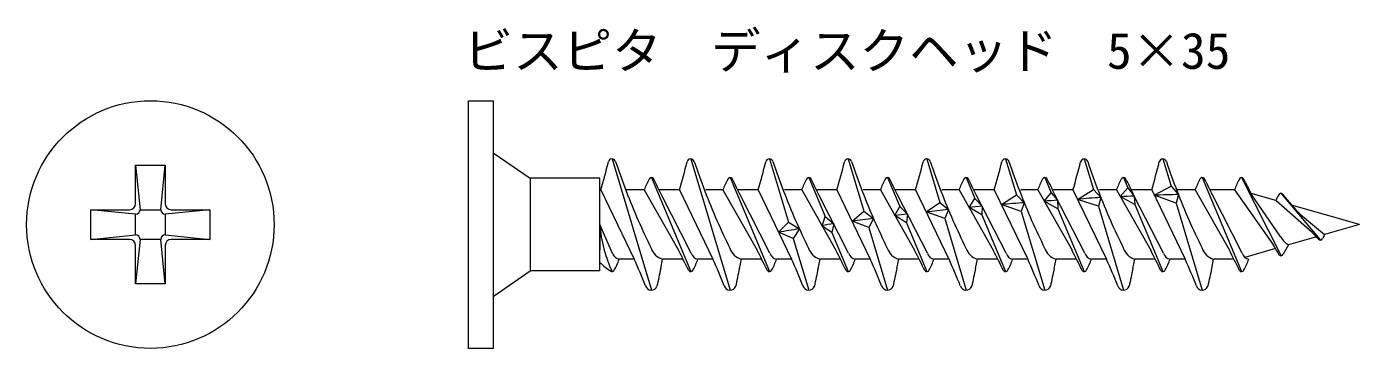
# Model space of a CAD drawing. Units: millimetres on the paper. Extents: x -393 to 395, y -365 to 275.
# Drawn here: x 66.3 to 120.2, y -365.1 to -352.1 of the extents above; entities that cross this region are included whole.
import ezdxf
from ezdxf.enums import TextEntityAlignment as Align

# ---------------------------------------------------------------- set-up
doc = ezdxf.new("R2010")
doc.units = ezdxf.units.MM
doc.layers.add('0-0_00', color=7, linetype='Continuous', lineweight=9)
doc.styles.add('ＭＳ ゴシック', font='')
doc.styles.get('ＭＳ ゴシック').set_extended_font_data('MS Gothic')

msp = doc.modelspace()

# ---------------------------------------------------------------- linework, layer by layer
at = {"layer": '0-0_00', "color": 5}
for p, q in [((89.97, -357.455), (91.56, -362.755)), ((93.15, -357.455), (94.74, -362.755)), ((96.33, -357.455), (97.095, -360.005)), ((99.51, -357.455), (100.143, -359.562)), ((102.69, -357.455), (103.217, -359.209)), ((105.87, -357.455), (106.306, -358.905)), ((109.05, -357.455), (109.422, -358.693)), ((112.23, -357.455), (112.562, -358.56)), ((70.716, -357.705), (71.916, -357.705)), ((71.736, -359.505), (71.916, -357.705)), ((71.916, -357.705), (71.916, -359.265)), ((89.476, -358.23), (86.666, -358.23)), ((89.476, -361.98), (89.476, -358.23)), ((91.56, -358.205), (93.15, -362.005)), ((94.74, -358.205), (96.33, -362.004)), ((97.92, -358.205), (98.579, -359.779)), ((101.1, -358.205), (101.592, -359.379)), ((104.28, -358.205), (104.635, -359.052)), ((107.46, -358.205), (107.719, -358.824)), ((110.508, -358.979), (110.816, -358.624)), ((110.64, -358.205), (110.816, -358.624)), ((110.816, -358.624), (111.069, -358.954)), ((111.881, -358.923), (112.562, -358.56)), ((112.562, -358.56), (112.854, -358.893)), ((113.82, -358.205), (115.41, -362.005)), ((115.404, -358.205), (117.013, -361.368)), ((89.515, -358.705), (89.476, -358.705)), ((89.515, -358.705), (90.866, -361.505)), ((91.272, -358.705), (90.521, -358.705)), ((91.272, -358.705), (92.656, -361.142)), ((92.695, -358.705), (91.87, -358.705)), ((93.171, -361.255), (91.966, -358.909)), ((92.695, -358.705), (94.045, -361.505)), ((94.452, -358.705), (93.762, -358.705)), ((94.452, -358.705), (95.836, -361.142)), ((95.875, -358.705), (95.05, -358.705)), ((96.351, -361.255), (95.146, -358.909)), ((95.875, -358.705), (97.225, -361.505)), ((97.632, -358.705), (96.942, -358.705)), ((97.632, -358.705), (99.016, -361.142)), ((99.055, -358.705), (98.23, -358.705)), ((99.531, -361.255), (98.326, -358.909)), ((99.055, -358.705), (100.406, -361.505)), ((100.812, -358.705), (100.122, -358.705)), ((100.812, -358.705), (102.196, -361.142)), ((102.235, -358.705), (101.41, -358.705)), ((102.711, -361.255), (101.506, -358.909)), ((102.235, -358.705), (103.585, -361.505)), ((103.992, -358.705), (103.302, -358.705)), ((103.992, -358.705), (105.376, -361.142)), ((104.396, -359.417), (104.635, -359.052)), ((105.415, -358.705), (104.59, -358.705)), ((104.635, -359.052), (104.921, -359.367)), ((105.891, -361.255), (104.686, -358.909)), ((105.415, -358.705), (106.765, -361.505)), ((105.701, -359.298), (106.306, -358.905)), ((106.306, -358.905), (106.625, -359.222)), ((107.172, -358.705), (106.482, -358.705)), ((107.172, -358.705), (108.556, -361.142)), ((107.433, -359.165), (107.719, -358.824)), ((107.987, -359.464), (107.433, -359.165)), ((107.719, -358.824), (107.975, -359.121)), ((108.595, -358.705), (107.77, -358.705)), ((109.071, -361.255), (107.866, -358.909)), ((107.975, -359.121), (107.987, -359.464)), ((108.595, -358.705), (109.946, -361.505)), ((109.422, -358.693), (109.723, -359.017)), ((109.723, -359.017), (109.623, -359.365)), ((110.352, -358.705), (109.662, -358.705)), ((110.352, -358.705), (111.736, -361.142)), ((111.096, -359.294), (110.508, -358.979)), ((111.775, -358.705), (110.95, -358.705)), ((112.251, -361.255), (111.046, -358.909)), ((111.069, -358.954), (111.096, -359.294)), ((111.775, -358.705), (113.125, -361.505)), ((112.765, -359.236), (111.881, -358.923)), ((112.854, -358.893), (112.765, -359.236)), ((113.532, -358.705), (112.781, -358.705)), ((113.532, -358.705), (114.916, -361.142)), ((115.122, -358.705), (114.13, -358.705)), ((115.431, -361.255), (114.226, -358.909)), ((115.122, -358.705), (116.694, -360.933)), ((117, -360.619), (115.788, -358.849)), ((116.795, -359.138), (115.789, -358.849)), ((118.264, -360.425), (116.795, -359.138)), ((118.59, -360.723), (117.003, -358.841)), ((70.716, -359.685), (68.916, -359.505)), ((70.716, -360.525), (70.716, -359.685)), ((70.896, -359.505), (71.736, -359.505)), ((73.716, -359.505), (71.916, -359.685)), ((71.916, -359.685), (71.916, -360.525)), ((72.156, -359.505), (73.716, -359.505)), ((73.716, -359.505), (73.716, -360.705)), ((99.666, -359.97), (100.143, -359.562)), ((100.143, -359.562), (100.529, -359.855)), ((101.403, -359.745), (101.592, -359.379)), ((101.592, -359.379), (101.905, -359.685)), ((101.905, -359.685), (101.865, -360.033)), ((102.666, -359.598), (103.217, -359.209)), ((103.412, -359.859), (102.666, -359.598)), ((103.217, -359.209), (103.559, -359.501)), ((103.559, -359.501), (103.412, -359.859)), ((104.91, -359.71), (104.396, -359.417)), ((104.921, -359.367), (104.91, -359.71)), ((104.91, -359.71), (105.87, -362.005)), ((106.506, -359.573), (105.701, -359.298)), ((106.625, -359.222), (106.506, -359.573)), ((106.506, -359.573), (107.46, -362.755)), ((107.987, -359.464), (109.05, -362.005)), ((109.623, -359.365), (110.64, -362.755)), ((111.096, -359.294), (112.23, -362.005)), ((112.765, -359.236), (113.82, -362.755)), ((120.166, -360.105), (117.428, -359.319)), ((117.789, -359.7), (118.762, -360.507)), ((89.476, -360.105), (89.476, -361.142)), ((90.006, -361.298), (89.476, -360.105)), ((96.699, -360.413), (97.095, -360.005)), ((97.095, -360.005), (97.541, -360.28)), ((98.46, -360.164), (98.579, -359.779)), ((98.851, -360.428), (98.46, -360.164)), ((98.579, -359.779), (98.929, -360.082)), ((98.929, -360.082), (98.851, -360.428)), ((100.341, -360.223), (99.666, -359.97)), ((100.529, -359.855), (100.341, -360.223)), ((100.341, -360.223), (101.1, -362.755)), ((101.865, -360.033), (101.403, -359.745)), ((101.865, -360.033), (102.69, -362.005)), ((103.412, -359.859), (104.28, -362.755)), ((120.166, -360.105), (118.762, -360.507)), ((71.736, -360.705), (70.896, -360.705)), ((71.916, -362.505), (71.736, -360.705)), ((97.293, -360.663), (96.699, -360.413)), ((97.541, -360.28), (97.293, -360.663)), ((97.293, -360.663), (97.92, -362.755)), ((98.851, -360.428), (99.51, -362.005)), ((118.432, -360.602), (117.305, -360.925)), ((71.916, -360.945), (71.916, -362.505)), ((116.781, -361.075), (115.544, -361.43)), ((90.866, -361.505), (90.259, -361.505)), ((91.938, -361.874), (92.015, -361.505)), ((92.839, -361.505), (92.015, -361.505)), ((94.045, -361.505), (93.439, -361.505)), ((95.119, -361.874), (95.195, -361.505)), ((96.019, -361.505), (95.195, -361.505)), ((97.225, -361.505), (96.619, -361.505)), ((98.299, -361.874), (98.375, -361.505)), ((99.199, -361.505), (98.375, -361.505)), ((100.406, -361.505), (99.799, -361.505)), ((101.478, -361.874), (101.555, -361.505)), ((102.379, -361.505), (101.555, -361.505)), ((103.585, -361.505), (102.979, -361.505)), ((104.659, -361.874), (104.735, -361.505)), ((105.559, -361.505), (104.735, -361.505)), ((106.765, -361.505), (106.159, -361.505)), ((107.839, -361.874), (107.915, -361.505)), ((108.739, -361.505), (107.915, -361.505)), ((109.946, -361.505), (109.339, -361.505)), ((111.019, -361.874), (111.095, -361.505)), ((111.919, -361.505), (111.095, -361.505)), ((113.125, -361.505), (112.519, -361.505)), ((114.199, -361.874), (114.275, -361.505)), ((115.099, -361.505), (114.275, -361.505)), ((85.166, -363.005), (86.666, -361.98)), ((89.476, -361.98), (86.666, -361.98)), ((71.916, -362.505), (70.716, -362.505))]:
    msp.add_line(p, q, dxfattribs=at)
msp.add_lwpolyline([(84.166, -355.105), (85.166, -355.105), (85.166, -365.105), (84.166, -365.105)], close=True, dxfattribs=at)
for points in [[(85.166, -357.205), (86.666, -358.23), (86.666, -361.98)], [(70.716, -359.265), (70.716, -357.705), (70.896, -359.505)], [(109.623, -359.365), (108.782, -359.091), (109.422, -358.693)], [(68.916, -360.705), (68.916, -359.505), (70.476, -359.505)], [(70.476, -360.705), (68.916, -360.705), (70.716, -360.525)], [(70.896, -360.705), (70.716, -362.505), (70.716, -360.945)], [(71.916, -360.525), (73.716, -360.705), (72.156, -360.705)]]:
    msp.add_lwpolyline(points, dxfattribs=at)
msp.add_circle((71.316, -360.105), 5, dxfattribs=at)
for centre, radius, start, end in [((89.967, -357.604), 0.15, 17.9991, 167.3362), ((118.706, -347.917), 30.179, 198.6312, 203.4732), ((93.147, -357.604), 0.15, 17.9991, 167.3362), ((121.886, -347.917), 30.179, 198.6312, 203.4732), ((96.327, -357.604), 0.15, 17.9991, 167.3362), ((125.066, -347.917), 30.179, 198.6312, 203.4732), ((99.507, -357.604), 0.15, 17.9991, 167.3362), ((128.246, -347.917), 30.179, 198.6312, 203.4732), ((102.687, -357.604), 0.15, 17.9991, 167.3362), ((131.426, -347.917), 30.179, 198.6312, 203.4732), ((105.867, -357.604), 0.15, 17.9991, 167.3362), ((134.606, -347.917), 30.179, 198.6312, 203.4732), ((109.047, -357.604), 0.15, 17.9991, 167.3362), ((137.786, -347.917), 30.179, 198.6312, 203.4732), ((112.227, -357.604), 0.15, 17.9991, 167.3362), ((140.966, -347.917), 30.179, 198.6312, 203.4732), ((69.341, -352.664), 21.059, 343.3299, 346.5232), ((72.521, -352.664), 21.059, 343.3299, 346.5232), ((75.701, -352.664), 21.059, 343.3299, 346.5232), ((78.881, -352.664), 21.059, 343.3299, 346.5232), ((82.061, -352.664), 21.059, 343.3299, 346.5232), ((85.241, -352.664), 21.059, 343.3299, 346.5232), ((88.421, -352.664), 21.059, 343.3299, 346.5232), ((91.601, -352.664), 21.059, 343.3299, 346.5232), ((94.114, -359.719), 3.018, 151.2972, 160.3891), ((91.56, -358.305), 0.1, 35.8786, 159.2385), ((77.736, -365.464), 15.667, 24.7349, 27.4347), ((97.294, -359.719), 3.018, 151.2972, 160.3891), ((94.74, -358.305), 0.1, 35.8786, 159.2385), ((80.916, -365.464), 15.667, 24.7349, 27.4347), ((100.474, -359.719), 3.018, 151.2972, 160.3891), ((97.92, -358.305), 0.1, 35.8786, 159.2385), ((84.096, -365.464), 15.667, 24.7349, 27.4347), ((103.654, -359.719), 3.018, 151.2972, 160.3891), ((101.1, -358.305), 0.1, 35.8786, 159.2385), ((87.276, -365.464), 15.667, 24.7349, 27.4347), ((106.834, -359.719), 3.018, 151.2972, 160.3891), ((104.28, -358.305), 0.1, 35.8786, 159.2385), ((90.456, -365.464), 15.667, 24.7349, 27.4347), ((110.014, -359.719), 3.018, 151.2972, 160.3891), ((107.46, -358.305), 0.1, 35.8786, 159.2385), ((93.636, -365.464), 15.667, 24.7349, 27.4347), ((113.194, -359.719), 3.018, 151.2972, 160.3891), ((110.64, -358.305), 0.1, 35.8786, 159.2385), ((96.816, -365.464), 15.667, 24.7349, 27.4347), ((116.374, -359.719), 3.018, 151.2972, 160.3891), ((113.82, -358.305), 0.1, 35.8786, 159.2385), ((99.996, -365.464), 15.667, 24.7349, 27.4347), ((117.964, -359.719), 3.018, 151.2972, 160.3891), ((115.404, -358.297), 0.0919, 25.7119, 162.3033), ((108.852, -362.013), 7.625, 24.5139, 29.5104), ((111.01, -399.945), 40.937, 94.252, 95.0129), ((110.087, -369.748), 10.737, 91.9427, 96.9843), ((116.141, -480.444), 121.595, 92.39046, 92.6554), ((116.141, -480.444), 121.595, 91.54883, 92.00778), ((118.71, -359.913), 2.067, 150.7739, 157.9582), ((116.994, -358.932), 0.0919, 25.7119, 162.3033), ((122.986, -354.398), 7.424, 217.261, 225.5753), ((70.476, -359.265), 0.24, 270, 0), ((70.716, -359.505), 0.18, 270, 0), ((71.916, -359.505), 0.18, 180, 270), ((72.156, -359.265), 0.24, 180, 270), ((116.141, -480.444), 121.595, 96.72357, 96.96185), ((116.141, -480.444), 121.595, 95.93901, 96.36249), ((116.141, -480.444), 121.595, 95.29416, 95.54272), ((116.141, -480.444), 121.595, 94.48859, 94.92522), ((91.506, -360.634), 2.093, 165.561, 165.9549), ((94.641, -359.783), 5.172, 183.6485, 205.4329), ((133.804, -340.664), 46.92, 204.2538, 205.77), ((136.984, -340.664), 46.92, 204.2538, 205.77), ((140.164, -340.664), 46.92, 204.2538, 205.77), ((98.994, -361.836), 1.756, 92.1279, 107.6939), ((116.141, -480.444), 121.595, 97.37663, 97.78717), ((143.344, -340.664), 46.92, 204.2538, 205.77), ((146.524, -340.664), 46.92, 204.2538, 205.77), ((149.704, -340.664), 46.92, 204.2538, 205.77), ((152.884, -340.664), 46.92, 204.2538, 205.77), ((156.064, -340.664), 46.92, 204.2538, 205.77), ((115.937, -362.802), 3.326, 39.3502, 51.9491), ((70.476, -360.945), 0.24, 0, 90), ((70.716, -360.705), 0.18, 0, 90), ((71.916, -360.705), 0.18, 90, 180), ((72.156, -360.945), 0.24, 90, 180), ((116.141, -480.444), 121.595, 98.799, 99.20047), ((117.661, -360.265), 0.75, 208.1989, 241.6513), ((118.59, -360.634), 0.1, 215.8786, 339.2385), ((118.59, -360.634), 0.1, 215.8786, 339.2385), ((120.634, -361.507), 2.122, 151.9134, 156.7748), ((90.327, -361.163), 0.348, 202.7694, 258.6746), ((92.205, -360.838), 0.693, 198.8855, 254.0802), ((-11.675, -414.166), 117.031, 26.49106, 26.94127), ((93.507, -361.163), 0.348, 195.2599, 258.6746), ((95.385, -360.838), 0.693, 198.8855, 254.0802), ((-8.495, -414.166), 117.031, 26.49106, 26.94127), ((96.687, -361.163), 0.348, 195.2599, 258.6746), ((98.565, -360.838), 0.693, 198.8855, 254.0802), ((-5.315, -414.166), 117.031, 26.49106, 26.94127), ((99.867, -361.163), 0.348, 195.2599, 258.6746), ((101.745, -360.838), 0.693, 198.8855, 254.0802), ((-2.135, -414.166), 117.031, 26.49106, 26.94127), ((103.047, -361.163), 0.348, 195.2599, 258.6746), ((104.925, -360.838), 0.693, 198.8855, 254.0802), ((1.045, -414.166), 117.031, 26.49106, 26.94127), ((106.227, -361.163), 0.348, 195.2599, 258.6746), ((108.105, -360.838), 0.693, 198.8855, 254.0802), ((4.225, -414.166), 117.031, 26.49106, 26.94127), ((109.407, -361.163), 0.348, 195.2599, 258.6746), ((111.285, -360.838), 0.693, 198.8855, 254.0802), ((7.405, -414.166), 117.031, 26.49106, 26.94127), ((112.587, -361.163), 0.348, 195.2599, 258.6746), ((114.465, -360.838), 0.693, 198.8855, 254.0802), ((10.585, -414.166), 117.031, 26.49106, 26.94127), ((115.767, -361.163), 0.348, 195.2599, 258.6746), ((112.623, -363.524), 4.825, 27.0789, 32.4791), ((117, -361.269), 0.1, 215.8786, 339.2385), ((119.044, -362.142), 2.122, 145.0205, 156.7748), ((91.126, -360.046), 2.288, 223.8633, 238.2839), ((87.647, -360.584), 2.769, 329.8902, 340.5832), ((74.767, -369.001), 17.758, 21.2033, 24.9688), ((90.613, -360.498), 3, 331.268, 340.3927), ((77.947, -369.001), 17.758, 21.2033, 24.9688), ((93.793, -360.498), 3, 331.268, 340.3927), ((81.127, -369.001), 17.758, 21.2033, 24.9688), ((96.973, -360.498), 3, 331.268, 340.3927), ((84.307, -369.001), 17.758, 21.2033, 24.9688), ((100.153, -360.498), 3, 331.268, 340.3927), ((87.487, -369.001), 17.758, 21.2033, 24.9688), ((103.333, -360.498), 3, 331.268, 340.3927), ((90.667, -369.001), 17.758, 21.2033, 24.9688), ((106.513, -360.498), 3, 331.268, 340.3927), ((93.847, -369.001), 17.758, 21.2033, 24.9688), ((109.693, -360.498), 3, 331.268, 340.3927), ((97.027, -369.001), 17.758, 21.2033, 24.9688), ((112.873, -360.498), 3, 331.268, 340.3927), ((89.97, -361.905), 0.1, 241.6766, 316.6981), ((124.24, -369.104), 33.101, 167.3843, 168.6571), ((93.15, -361.905), 0.1, 215.8786, 339.2385), ((127.42, -369.104), 33.101, 167.3843, 168.6571), ((96.33, -361.905), 0.1, 215.8786, 339.2385), ((130.6, -369.104), 33.101, 167.3843, 168.6571), ((99.51, -361.905), 0.1, 215.8786, 339.2385), ((133.78, -369.104), 33.101, 167.3843, 168.6571), ((102.69, -361.905), 0.1, 215.8786, 339.2385), ((136.96, -369.104), 33.101, 167.3843, 168.6571), ((105.87, -361.905), 0.1, 215.8786, 339.2385), ((140.14, -369.104), 33.101, 167.3843, 168.6571), ((109.05, -361.905), 0.1, 215.8786, 339.2385), ((143.32, -369.104), 33.101, 167.3843, 168.6571), ((112.23, -361.905), 0.1, 215.8786, 339.2385), ((146.5, -369.104), 33.101, 167.3843, 168.6571), ((115.41, -361.905), 0.1, 215.8786, 339.2385), ((91.557, -362.511), 0.243, 195.8859, 340.2751), ((94.737, -362.511), 0.243, 195.8859, 340.2751), ((97.917, -362.511), 0.243, 195.8859, 340.2751), ((101.097, -362.511), 0.243, 195.8859, 340.2751), ((104.277, -362.511), 0.243, 195.8859, 340.2751), ((107.457, -362.511), 0.243, 195.8859, 340.2751), ((110.637, -362.511), 0.243, 195.8859, 340.2751), ((113.817, -362.511), 0.243, 195.8859, 340.2751)]:
    msp.add_arc(centre, radius, start, end, dxfattribs=at)

# ---------------------------------------------------------------- texts
at = {"layer": '0-0_00', "color": 4, "style": 'ＭＳ ゴシック'}
msp.add_text('ビスピタ\u3000ディスクヘッド\u30005×35', height=1.466, dxfattribs=at).set_placement((83.973, -354.256), align=Align.BOTTOM_LEFT)

doc.saveas('drawing.dxf')
